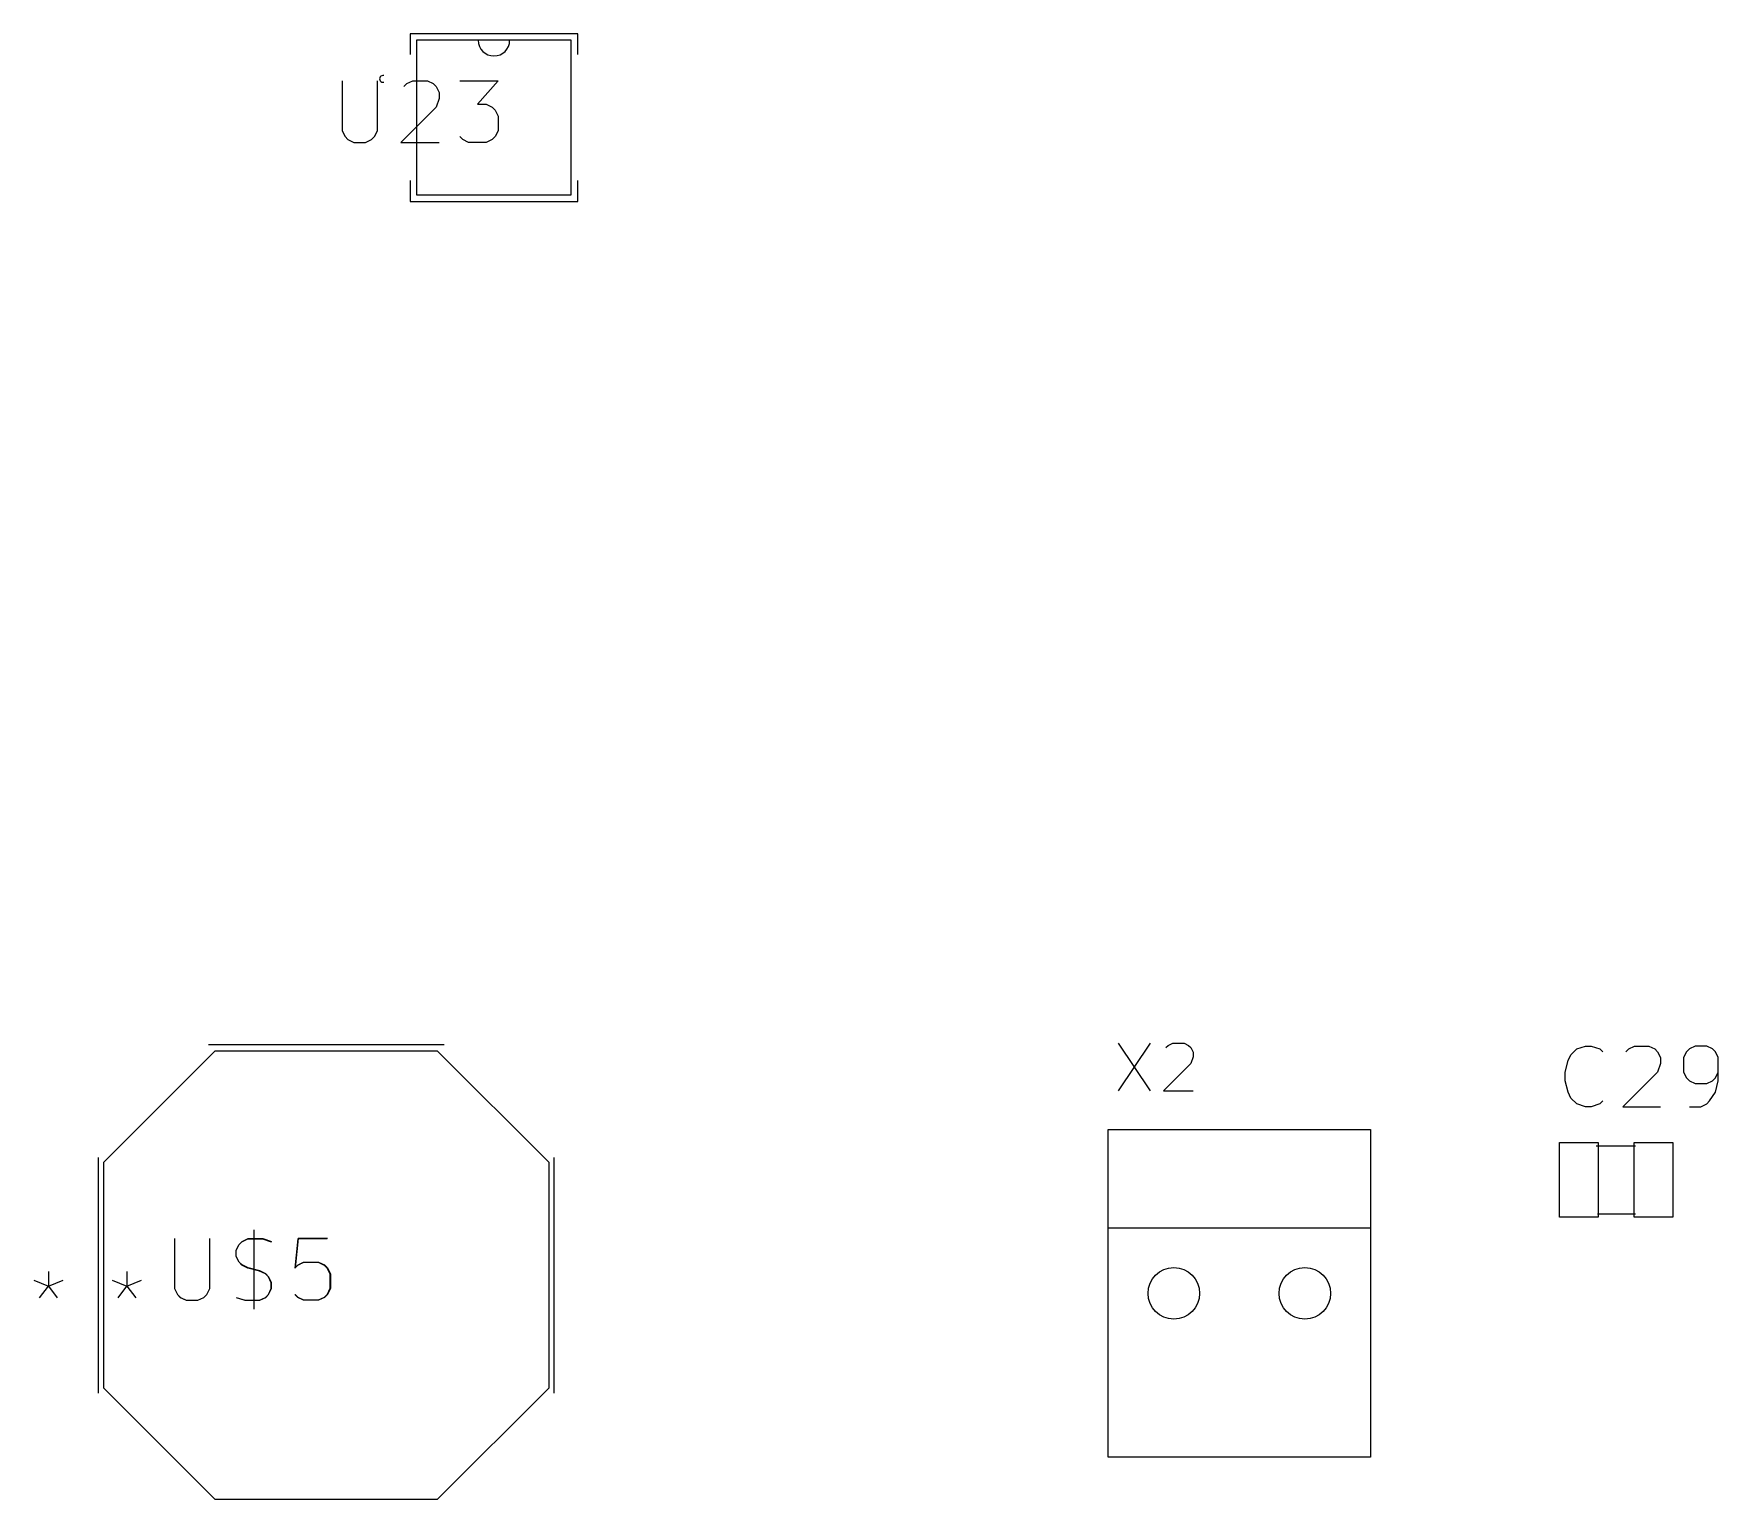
# Model space of a CAD drawing. Header units: millimetres. Extents: x 0 to 280, y -704 to 300.
# Drawn here: x 11.13 to 43.78, y -104.54 to -76.12 of the extents above; entities that cross this region are included whole.
import ezdxf

# ---------------------------------------------------------------- set-up
doc = ezdxf.new("R2010")
doc.units = ezdxf.units.MM
for name, color, linetype, true_color in [('Edge.Cuts', 254, 'CONTINUOUS', 0xd0d2cd), ('F.Fab', 9, 'CONTINUOUS', 0xafafaf), ('F.Silkscreen', 41, 'CONTINUOUS', 0xf2eda1)]:
    doc.layers.add(name, color=color, linetype=linetype, true_color=true_color)

msp = doc.modelspace()

# ---------------------------------------------------------------- linework, layer by layer
at = {"layer": 'Edge.Cuts'}
for centre in [(33.23, -100.55), (35.77, -100.55)]:
    msp.add_circle(centre, 0.5, dxfattribs=at)
at = {"layer": 'F.Fab', "linetype": 'CONTINUOUS'}
for p, q in [((18.5514, -76.2514), (18.5514, -79.2486)), ((19.7452, -76.2514), (18.5514, -76.2514)), ((20.3548, -76.2514), (19.7452, -76.2514)), ((21.5486, -76.2514), (20.3548, -76.2514)), ((21.5486, -79.2486), (21.5486, -76.2514)), ((17.105849, -77.036245), (17.105849, -78.006356)), ((17.790633, -78.006356), (17.790633, -77.036245)), ((18.361286, -77.09331), (18.475417, -77.036245)), ((18.475417, -77.036245), (18.760744, -77.036245)), ((18.760744, -77.036245), (18.874874, -77.09331)), ((19.388463, -77.036245), (20.130312, -77.036245)), ((20.130312, -77.036245), (19.730855, -77.492768)), ((18.304221, -77.150376), (18.361286, -77.09331)), ((18.874874, -77.09331), (18.93194, -77.150376)), ((18.93194, -77.150376), (18.989005, -77.264506)), ((18.989005, -77.378637), (18.93194, -77.549833)), ((18.989005, -77.264506), (18.989005, -77.378637)), ((18.93194, -77.549833), (18.247156, -78.234617)), ((19.730855, -77.492768), (19.902051, -77.492768)), ((19.902051, -77.492768), (20.016181, -77.549833)), ((20.016181, -77.549833), (20.073247, -77.606898)), ((20.073247, -77.606898), (20.130312, -77.721029)), ((20.130312, -77.721029), (20.130312, -78.006356)), ((17.105849, -78.006356), (17.162915, -78.120486)), ((17.733568, -78.120486), (17.790633, -78.006356)), ((20.130312, -78.006356), (20.073247, -78.120486)), ((17.162915, -78.120486), (17.21998, -78.177552)), ((17.21998, -78.177552), (17.334111, -78.234617)), ((17.334111, -78.234617), (17.562372, -78.234617)), ((17.562372, -78.234617), (17.676503, -78.177552)), ((17.676503, -78.177552), (17.733568, -78.120486)), ((18.247156, -78.234617), (18.989005, -78.234617)), ((19.445528, -78.177552), (19.388463, -78.120486)), ((19.559659, -78.234617), (19.445528, -78.177552)), ((19.902051, -78.234617), (19.559659, -78.234617)), ((20.016181, -78.177552), (19.902051, -78.234617)), ((20.073247, -78.120486), (20.016181, -78.177552)), ((18.5514, -79.2486), (21.5486, -79.2486)), ((14.641, -95.8566), (12.482, -98.0156)), ((18.959, -95.8566), (14.641, -95.8566)), ((21.118, -98.0156), (18.959, -95.8566)), ((40.7078, -99.0739), (40.7078, -97.6238)), ((40.7078, -97.6238), (41.4579, -97.6238)), ((41.4579, -97.6238), (41.4579, -99.0739)), ((42.1556, -99.0739), (42.1556, -97.6238)), ((42.1556, -97.6238), (42.9057, -97.6238)), ((42.9057, -97.6238), (42.9057, -99.0739)), ((41.419, -97.69), (42.181, -97.69)), ((12.482, -98.0156), (12.482, -102.3844)), ((21.118, -102.3844), (21.118, -98.0156)), ((41.4579, -99.0739), (40.7078, -99.0739)), ((41.444, -99.01), (42.181, -99.01)), ((42.9057, -99.0739), (42.1556, -99.0739)), ((13.855849, -99.486245), (13.855849, -100.456356)), ((13.857769, -99.491138), (13.857769, -100.457548)), ((14.53994, -100.457548), (14.53994, -99.491138)), ((14.540633, -100.456356), (14.540633, -99.486245)), ((15.054221, -99.714506), (15.111286, -99.600376)), ((15.108417, -99.604833), (15.165264, -99.547986)), ((15.111286, -99.600376), (15.168352, -99.54331)), ((15.165264, -99.547986), (15.278959, -99.491138)), ((15.168352, -99.54331), (15.282482, -99.486245)), ((15.278959, -99.491138), (15.563198, -99.491138)), ((15.282482, -99.486245), (15.567809, -99.486245)), ((15.392655, -99.320595), (15.392655, -100.855481)), ((15.396613, -99.315049), (15.396613, -100.855813)), ((15.563198, -99.491138), (15.73374, -99.547986)), ((15.567809, -99.486245), (15.739005, -99.54331)), ((16.245369, -99.491138), (16.188521, -100.059614)), ((16.252593, -99.486245), (16.195528, -100.056898)), ((16.813845, -99.491138), (16.245369, -99.491138)), ((16.823247, -99.486245), (16.252593, -99.486245)), ((15.051569, -99.718529), (15.108417, -99.604833)), ((15.051569, -99.832224), (15.051569, -99.718529)), ((15.108417, -99.945919), (15.051569, -99.832224)), ((15.054221, -99.828637), (15.054221, -99.714506)), ((15.111286, -99.942768), (15.054221, -99.828637)), ((12.936111, -100.126138), (12.936111, -100.410376)), ((12.936111, -100.126138), (12.936111, -100.410376)), ((15.165264, -100.002767), (15.108417, -99.945919)), ((15.168352, -99.999833), (15.111286, -99.942768)), ((15.278959, -100.059614), (15.165264, -100.002767)), ((15.282482, -100.056898), (15.168352, -99.999833)), ((15.50635, -100.116462), (15.278959, -100.059614)), ((15.510744, -100.113964), (15.282482, -100.056898)), ((15.620045, -100.17331), (15.50635, -100.116462)), ((15.624874, -100.171029), (15.510744, -100.113964)), ((15.676893, -100.230157), (15.620045, -100.17331)), ((15.68194, -100.228094), (15.624874, -100.171029)), ((15.73374, -100.343852), (15.676893, -100.230157)), ((15.739005, -100.342225), (15.68194, -100.228094)), ((16.188521, -100.059614), (16.245369, -100.002767)), ((16.195528, -100.056898), (16.252593, -99.999833)), ((16.245369, -100.002767), (16.359064, -99.945919)), ((16.252593, -99.999833), (16.366724, -99.942768)), ((16.359064, -99.945919), (16.643302, -99.945919)), ((16.366724, -99.942768), (16.652051, -99.942768)), ((16.643302, -99.945919), (16.756997, -100.002767)), ((16.652051, -99.942768), (16.766181, -99.999833)), ((16.756997, -100.002767), (16.813845, -100.059614)), ((16.766181, -99.999833), (16.823247, -100.056898)), ((16.813845, -100.059614), (16.870692, -100.17331)), ((16.823247, -100.056898), (16.880312, -100.171029)), ((16.870692, -100.17331), (16.870692, -100.457548)), ((16.880312, -100.171029), (16.880312, -100.456356)), ((12.651873, -100.296681), (12.936111, -100.410376)), ((12.651873, -100.296681), (12.936111, -100.410376)), ((12.765569, -100.637767), (12.936111, -100.410376)), ((12.765569, -100.637767), (12.936111, -100.410376)), ((12.936111, -100.410376), (13.22035, -100.296681)), ((12.936111, -100.410376), (13.22035, -100.296681)), ((12.936111, -100.410376), (13.106654, -100.637767)), ((12.936111, -100.410376), (13.106654, -100.637767)), ((13.855849, -100.456356), (13.912915, -100.570486)), ((13.857769, -100.457548), (13.914616, -100.571243)), ((13.912915, -100.570486), (13.96998, -100.627552)), ((13.914616, -100.571243), (13.971464, -100.628091)), ((14.426245, -100.628091), (14.483092, -100.571243)), ((14.426503, -100.627552), (14.483568, -100.570486)), ((14.483092, -100.571243), (14.53994, -100.457548)), ((14.483568, -100.570486), (14.540633, -100.456356)), ((15.620045, -100.628091), (15.676893, -100.571243)), ((15.624874, -100.627552), (15.68194, -100.570486)), ((15.676893, -100.571243), (15.73374, -100.457548)), ((15.68194, -100.570486), (15.739005, -100.456356)), ((15.73374, -100.457548), (15.73374, -100.343852)), ((15.739005, -100.456356), (15.739005, -100.342225)), ((16.245369, -100.628091), (16.188521, -100.571243)), ((16.252593, -100.627552), (16.195528, -100.570486)), ((16.813845, -100.571243), (16.756997, -100.628091)), ((16.823247, -100.570486), (16.766181, -100.627552)), ((16.870692, -100.457548), (16.813845, -100.571243)), ((16.880312, -100.456356), (16.823247, -100.570486)), ((13.96998, -100.627552), (14.084111, -100.684617)), ((13.971464, -100.628091), (14.085159, -100.684938)), ((14.084111, -100.684617), (14.312372, -100.684617)), ((14.085159, -100.684938), (14.31255, -100.684938)), ((14.312372, -100.684617), (14.426503, -100.627552)), ((14.31255, -100.684938), (14.426245, -100.628091)), ((15.051569, -100.628091), (15.222112, -100.684938)), ((15.054221, -100.627552), (15.225417, -100.684617)), ((15.222112, -100.684938), (15.50635, -100.684938)), ((15.225417, -100.684617), (15.510744, -100.684617)), ((15.50635, -100.684938), (15.620045, -100.628091)), ((15.510744, -100.684617), (15.624874, -100.627552)), ((16.359064, -100.684938), (16.245369, -100.628091)), ((16.366724, -100.684617), (16.252593, -100.627552)), ((16.643302, -100.684938), (16.359064, -100.684938)), ((16.652051, -100.684617), (16.366724, -100.684617)), ((16.756997, -100.628091), (16.643302, -100.684938)), ((16.766181, -100.627552), (16.652051, -100.684617)), ((12.482, -102.3844), (14.641, -104.5434)), ((18.959, -104.5434), (21.118, -102.3844)), ((14.641, -104.5434), (18.959, -104.5434))]:
    msp.add_line(p, q, dxfattribs=at)
at = {"layer": 'F.Fab'}
for centre in [(33.23, -100.55), (35.77, -100.55)]:
    msp.add_circle(centre, 0.5, dxfattribs=at)
msp.add_arc((20.05, -76.2514), 0.3048, -180, 0, dxfattribs=at)
at = {"layer": 'F.Silkscreen', "linetype": 'CONTINUOUS'}
for p, q in [((18.4244, -76.1244), (18.4244, -76.5308)), ((21.6756, -76.1244), (18.4244, -76.1244)), ((21.6756, -76.5308), (21.6756, -76.1244)), ((18.4244, -78.9692), (18.4244, -79.3756)), ((21.6756, -79.3756), (21.6756, -78.9692)), ((18.4244, -79.3756), (21.6756, -79.3756)), ((19.086, -95.7296), (14.514, -95.7296)), ((32.152237, -95.697536), (32.76861, -96.622096)), ((32.76861, -95.697536), (32.152237, -96.622096)), ((33.076796, -95.78559), (33.120823, -95.741563)), ((33.120823, -95.741563), (33.208876, -95.697536)), ((33.208876, -95.697536), (33.42901, -95.697536)), ((33.42901, -95.697536), (33.517063, -95.741563)), ((33.517063, -95.741563), (33.56109, -95.78559)), ((33.56109, -95.78559), (33.605116, -95.873643)), ((33.605116, -95.961696), (33.56109, -96.093776)), ((33.605116, -95.873643), (33.605116, -95.961696)), ((40.871619, -96.034752), (40.927644, -95.922702)), ((40.927644, -95.922702), (41.039695, -95.810652)), ((41.039695, -95.810652), (41.20777, -95.754627)), ((41.20777, -95.754627), (41.31982, -95.754627)), ((41.31982, -95.754627), (41.487896, -95.810652)), ((41.487896, -95.810652), (41.543921, -95.866677)), ((41.992122, -95.866677), (42.048147, -95.810652)), ((42.048147, -95.810652), (42.160198, -95.754627)), ((42.160198, -95.754627), (42.440323, -95.754627)), ((42.440323, -95.754627), (42.552374, -95.810652)), ((42.552374, -95.810652), (42.608399, -95.866677)), ((42.608399, -95.866677), (42.664424, -95.978727)), ((42.664424, -95.978727), (42.664424, -96.090778)), ((43.16865, -95.866677), (43.112625, -95.978727)), ((43.112625, -95.978727), (43.112625, -96.258853)), ((43.224675, -95.810652), (43.16865, -95.866677)), ((43.336726, -95.754627), (43.224675, -95.810652)), ((43.560826, -95.754627), (43.336726, -95.754627)), ((43.672877, -95.810652), (43.560826, -95.754627)), ((43.728902, -95.866677), (43.672877, -95.810652)), ((43.784927, -95.978727), (43.728902, -95.866677)), ((43.784927, -96.426928), (43.784927, -95.978727)), ((33.56109, -96.093776), (33.03277, -96.622096)), ((40.815594, -96.258853), (40.871619, -96.034752)), ((40.815594, -96.426928), (40.815594, -96.258853)), ((42.608399, -96.258853), (41.936097, -96.931155)), ((42.664424, -96.090778), (42.608399, -96.258853)), ((43.112625, -96.258853), (43.16865, -96.370903)), ((43.728902, -96.370903), (43.784927, -96.258853)), ((33.03277, -96.622096), (33.605116, -96.622096)), ((40.871619, -96.651029), (40.815594, -96.426928)), ((40.927644, -96.763079), (40.871619, -96.651029)), ((43.16865, -96.370903), (43.224675, -96.426928)), ((43.224675, -96.426928), (43.336726, -96.482954)), ((43.336726, -96.482954), (43.560826, -96.482954)), ((43.560826, -96.482954), (43.672877, -96.426928)), ((43.616851, -96.819104), (43.728902, -96.651029)), ((43.672877, -96.426928), (43.728902, -96.370903)), ((43.728902, -96.651029), (43.784927, -96.426928)), ((41.039695, -96.87513), (40.927644, -96.763079)), ((41.20777, -96.931155), (41.039695, -96.87513)), ((41.31982, -96.931155), (41.20777, -96.931155)), ((41.487896, -96.87513), (41.31982, -96.931155)), ((41.543921, -96.819104), (41.487896, -96.87513)), ((41.936097, -96.931155), (42.664424, -96.931155)), ((43.224675, -96.931155), (43.448776, -96.931155)), ((43.448776, -96.931155), (43.560826, -96.87513)), ((43.560826, -96.87513), (43.616851, -96.819104)), ((31.96, -97.375), (37.04, -97.375)), ((31.96, -99.28), (31.96, -97.375)), ((37.04, -97.375), (37.04, -99.28)), ((12.3804, -97.914), (12.3804, -102.486)), ((21.2196, -102.486), (21.2196, -97.914)), ((31.96, -99.28), (37.04, -99.28)), ((31.96, -103.725), (31.96, -99.28)), ((37.04, -99.28), (37.04, -103.725)), ((11.412111, -100.126138), (11.412111, -100.410376)), ((11.412111, -100.126138), (11.412111, -100.410376)), ((11.127873, -100.296681), (11.412111, -100.410376)), ((11.127873, -100.296681), (11.412111, -100.410376)), ((11.241569, -100.637767), (11.412111, -100.410376)), ((11.241569, -100.637767), (11.412111, -100.410376)), ((11.412111, -100.410376), (11.69635, -100.296681)), ((11.412111, -100.410376), (11.69635, -100.296681)), ((11.412111, -100.410376), (11.582654, -100.637767)), ((11.412111, -100.410376), (11.582654, -100.637767)), ((37.04, -103.725), (31.96, -103.725))]:
    msp.add_line(p, q, dxfattribs=at)
at = {"layer": 'F.Silkscreen'}
for centre in [(33.23, -100.55), (35.77, -100.55)]:
    msp.add_circle(centre, 0.5, dxfattribs=at)
msp.add_arc((17.899978, -77.0007), 0.065589, -284.4998168, -75.5001832, dxfattribs=at)

doc.saveas('drawing.dxf')
